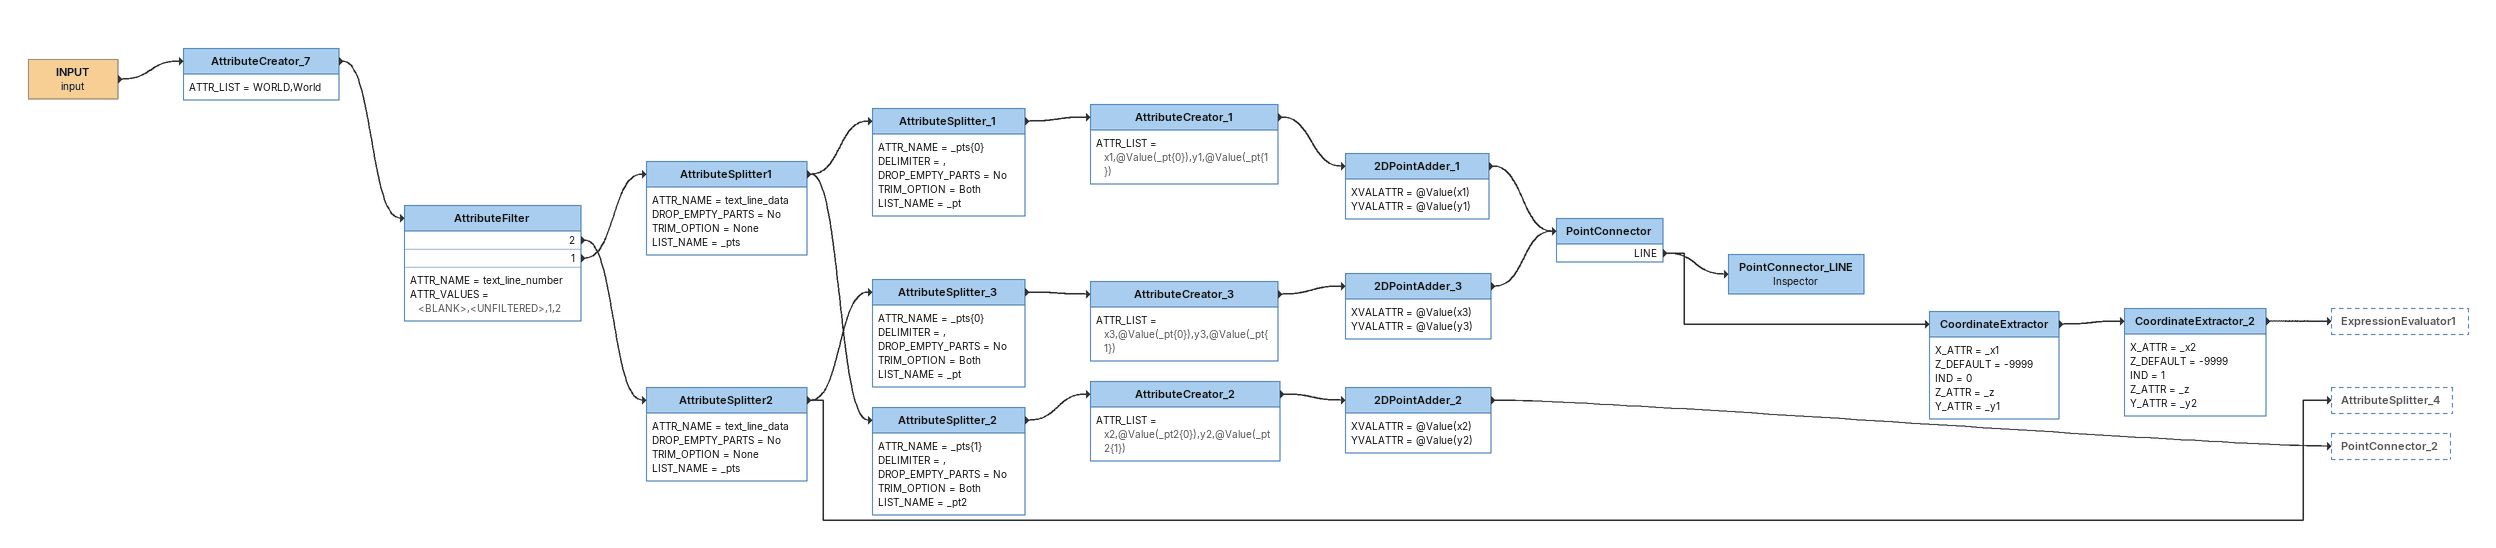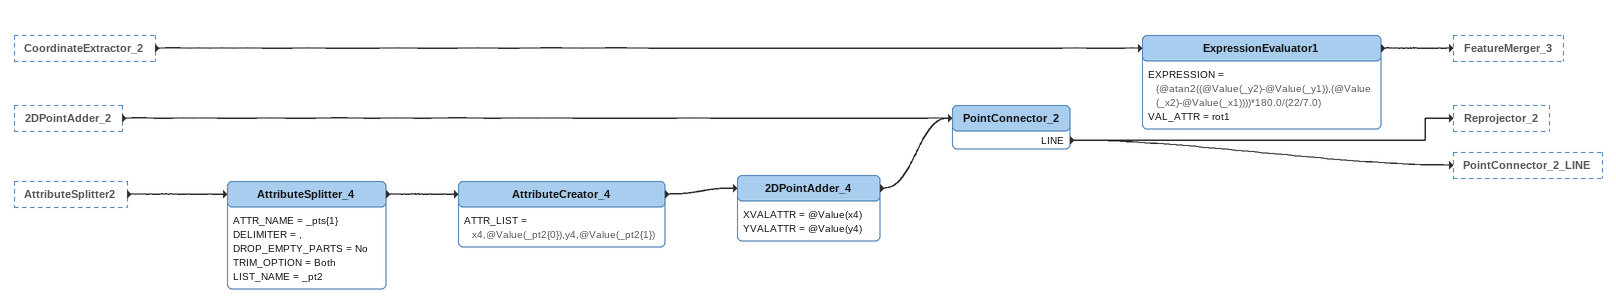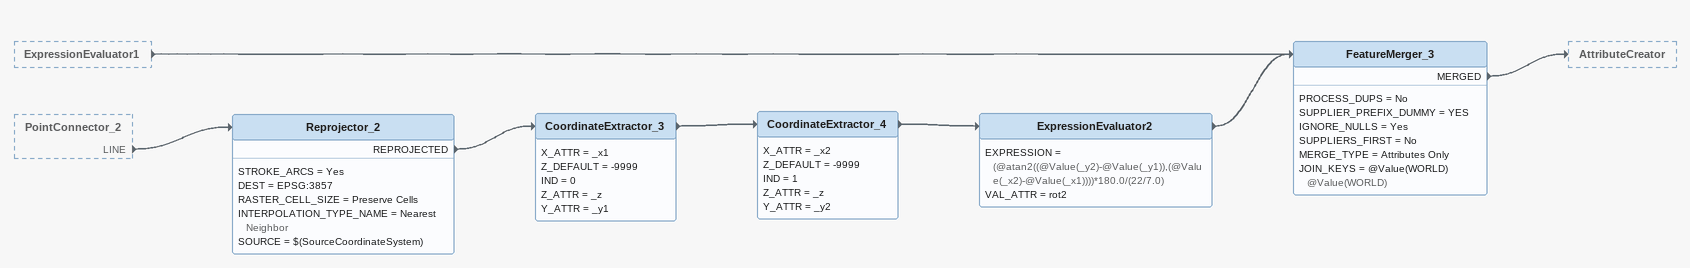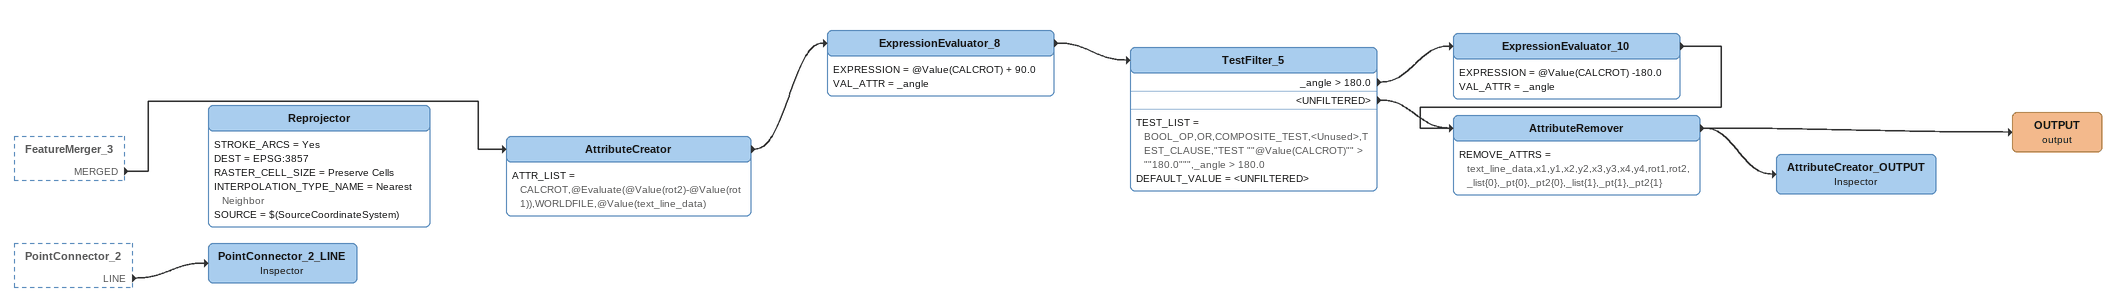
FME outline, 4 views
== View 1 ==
INPUT (input)
    -> AttributeCreator_7
AttributeCreator_7
    ATTR_LIST = WORLD,World
    -> AttributeFilter
AttributeFilter
    ATTR_NAME = text_line_number
    ATTR_VALUES = <BLANK>,<UNFILTERED>,1,2
    2 -> AttributeSplitter2
    1 -> AttributeSplitter1
AttributeSplitter1
    ATTR_NAME = text_line_data
    DROP_EMPTY_PARTS = No
    TRIM_OPTION = None
    LIST_NAME = _pts
    -> AttributeSplitter_1
    -> AttributeSplitter_2
AttributeSplitter_1
    ATTR_NAME = _pts{0}
    DELIMITER = ,
    DROP_EMPTY_PARTS = No
    TRIM_OPTION = Both
    LIST_NAME = _pt
    -> AttributeCreator_1
AttributeCreator_1
    ATTR_LIST = x1,@Value(_pt{0}),y1,@Value(_pt{1})
    -> 2DPointAdder_1
2DPointAdder_1
    XVALATTR = @Value(x1)
    YVALATTR = @Value(y1)
    -> PointConnector
AttributeSplitter_2
    ATTR_NAME = _pts{1}
    DELIMITER = ,
    DROP_EMPTY_PARTS = No
    TRIM_OPTION = Both
    LIST_NAME = _pt2
    -> AttributeCreator_2
AttributeCreator_2
    ATTR_LIST = x2,@Value(_pt2{0}),y2,@Value(_pt2{1})
    -> 2DPointAdder_2
2DPointAdder_2
    XVALATTR = @Value(x2)
    YVALATTR = @Value(y2)
    -> PointConnector_2
AttributeSplitter2
    ATTR_NAME = text_line_data
    DROP_EMPTY_PARTS = No
    TRIM_OPTION = None
    LIST_NAME = _pts
    -> AttributeSplitter_4
    -> AttributeSplitter_3
AttributeSplitter_3
    ATTR_NAME = _pts{0}
    DELIMITER = ,
    DROP_EMPTY_PARTS = No
    TRIM_OPTION = Both
    LIST_NAME = _pt
    -> AttributeCreator_3
AttributeCreator_3
    ATTR_LIST = x3,@Value(_pt{0}),y3,@Value(_pt{1})
    -> 2DPointAdder_3
2DPointAdder_3
    XVALATTR = @Value(x3)
    YVALATTR = @Value(y3)
    -> PointConnector
PointConnector
    LINE -> CoordinateExtractor
    LINE -> PointConnector_LINE
PointConnector_LINE: Inspector
CoordinateExtractor
    X_ATTR = _x1
    Z_DEFAULT = -9999
    IND = 0
    Z_ATTR = _z
    Y_ATTR = _y1
    -> CoordinateExtractor_2
CoordinateExtractor_2
    X_ATTR = _x2
    Z_DEFAULT = -9999
    IND = 1
    Z_ATTR = _z
    Y_ATTR = _y2
    -> ExpressionEvaluator1

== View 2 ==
CoordinateExtractor_2 [outside]
    -> ExpressionEvaluator1
2DPointAdder_2 [outside]
    -> PointConnector_2
AttributeSplitter2 [outside]
    -> AttributeSplitter_4
ExpressionEvaluator1
    EXPRESSION = (@atan2((@Value(_y2)-@Value(_y1)),(@Value(_x2)-@Value(_x1))))*180.0/(22/7.0)
    VAL_ATTR = rot1
    -> FeatureMerger_3
AttributeSplitter_4
    ATTR_NAME = _pts{1}
    DELIMITER = ,
    DROP_EMPTY_PARTS = No
    TRIM_OPTION = Both
    LIST_NAME = _pt2
    -> AttributeCreator_4
AttributeCreator_4
    ATTR_LIST = x4,@Value(_pt2{0}),y4,@Value(_pt2{1})
    -> 2DPointAdder_4
2DPointAdder_4
    XVALATTR = @Value(x4)
    YVALATTR = @Value(y4)
    -> PointConnector_2
PointConnector_2
    LINE -> Reprojector_2
    LINE -> PointConnector_2_LINE

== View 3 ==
ExpressionEvaluator1 [outside]
    -> FeatureMerger_3
PointConnector_2 [outside]
    LINE -> Reprojector_2
Reprojector_2
    STROKE_ARCS = Yes
    DEST = EPSG:3857
    RASTER_CELL_SIZE = Preserve Cells
    INTERPOLATION_TYPE_NAME = Nearest Neighbor
    SOURCE = $(SourceCoordinateSystem)
    REPROJECTED -> CoordinateExtractor_3
CoordinateExtractor_3
    X_ATTR = _x1
    Z_DEFAULT = -9999
    IND = 0
    Z_ATTR = _z
    Y_ATTR = _y1
    -> CoordinateExtractor_4
CoordinateExtractor_4
    X_ATTR = _x2
    Z_DEFAULT = -9999
    IND = 1
    Z_ATTR = _z
    Y_ATTR = _y2
    -> ExpressionEvaluator2
ExpressionEvaluator2
    EXPRESSION = (@atan2((@Value(_y2)-@Value(_y1)),(@Value(_x2)-@Value(_x1))))*180.0/(22/7.0)
    VAL_ATTR = rot2
    -> FeatureMerger_3
FeatureMerger_3
    PROCESS_DUPS = No
    SUPPLIER_PREFIX_DUMMY = YES
    IGNORE_NULLS = Yes
    SUPPLIERS_FIRST = No
    MERGE_TYPE = Attributes Only
    JOIN_KEYS = @Value(WORLD) @Value(WORLD)
    MERGED -> AttributeCreator

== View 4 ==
FeatureMerger_3 [outside]
    MERGED -> AttributeCreator
PointConnector_2 [outside]
    LINE -> PointConnector_2_LINE
AttributeCreator
    ATTR_LIST = CALCROT,@Evaluate(@Value(rot2)-@Value(rot1)),WORLDFILE,@Value(text_line_data)
    -> ExpressionEvaluator_8
ExpressionEvaluator_8
    EXPRESSION = @Value(CALCROT) + 90.0
    VAL_ATTR = _angle
    -> TestFilter_5
TestFilter_5
    TEST_LIST = BOOL_OP,OR,COMPOSITE_TEST,<Unused>,TEST_CLAUSE,"TEST ""@Value(CALCROT)"" > ""180.0""",_angle > 180.0
    DEFAULT_VALUE = <UNFILTERED>
    _angle > 180.0 -> ExpressionEvaluator_10
    <UNFILTERED> -> AttributeRemover
ExpressionEvaluator_10
    EXPRESSION = @Value(CALCROT) -180.0
    VAL_ATTR = _angle
    -> AttributeRemover
AttributeRemover
    REMOVE_ATTRS = text_line_data,x1,y1,x2,y2,x3,y3,x4,y4,rot1,rot2,_list{0},_pt{0},_pt2{0},_list{1},_pt{1},_pt2{1}
    -> OUTPUT (output)
    -> AttributeCreator_OUTPUT
OUTPUT (output)
AttributeCreator_OUTPUT: Inspector
PointConnector_2_LINE: Inspector
Reprojector
    STROKE_ARCS = Yes
    DEST = EPSG:3857
    RASTER_CELL_SIZE = Preserve Cells
    INTERPOLATION_TYPE_NAME = Nearest Neighbor
    SOURCE = $(SourceCoordinateSystem)
